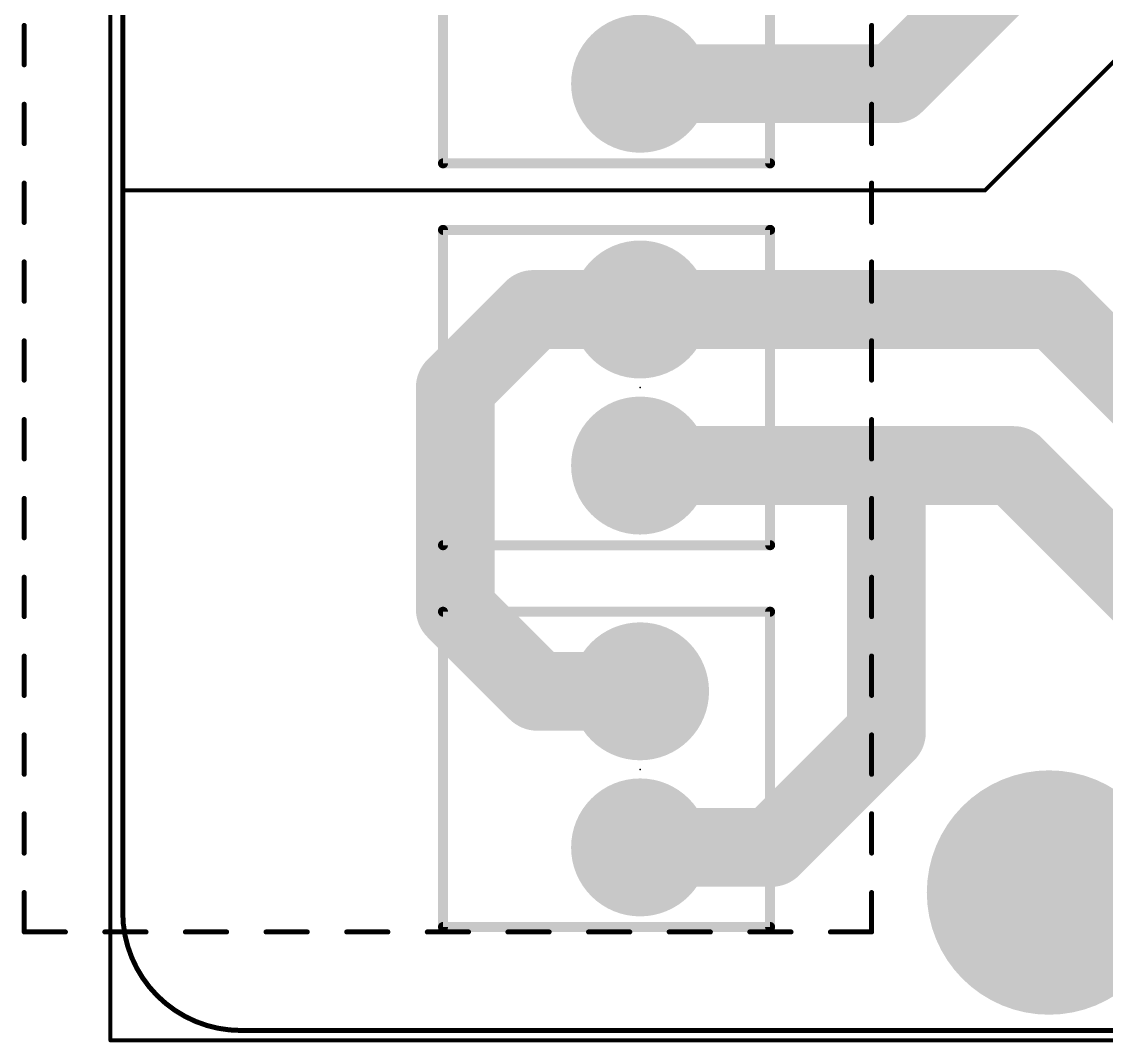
# Model space of a CAD drawing. Extents: x 0.9 to 89, y 3.1 to 59.4.
# Drawn here: x 0.87 to 28.39, y 3.08 to 28.97 of the extents above; entities that cross this region are included whole.
import ezdxf

# ---------------------------------------------------------------- set-up
doc = ezdxf.new("R2010")
doc.units = 0
for name, color, linetype in [('1', 22, 'CONTINUOUS'), ('17', 82, 'CONTINUOUS'), ('21', 253, 'CONTINUOUS'), ('23', 7, 'CONTINUOUS'), ('41', 22, 'CONTINUOUS'), ('51', 253, 'CONTINUOUS')]:
    doc.layers.add(name, color=color, linetype=linetype)

# ---------------------------------------------------------------- blocks, each defined once
blk = doc.blocks.new('ROUNDP')
at = {"const_width": 0.5}
blk.add_lwpolyline([(0, -0.25, 1), (0, 0.25, 1), (0, -0.25)], format="xyb", dxfattribs=at)

msp = doc.modelspace()

# ---------------------------------------------------------------- linework, layer by layer
at = {"layer": '1'}
for points, const_width in [([(3.125, 59.375), (3.125, 3.125)], 0.1), ([(23.02, 27.395), (25.625, 30)], 2), ([(16.5625, 27.395), (23.02, 27.395)], 2), ([(13.855, 21.6675), (11.875, 19.6875)], 2), ([(16.5625, 21.6675), (13.855, 21.6675)], 2), ([(16.5625, 21.6675), (27.0825, 21.6675)], 2), ([(27.0825, 21.6675), (33.125, 15.625)], 2), ([(11.875, 19.6875), (11.875, 14.0625)], 2), ([(16.5625, 17.7075), (23.125, 17.7075)], 2), ([(22.8125, 17.395), (23.125, 17.7075)], 2), ([(23.125, 17.7075), (26.0425, 17.7075)], 2), ([(30.625, 13.125), (26.0425, 17.7075)], 2), ([(22.8125, 10.9375), (22.8125, 17.395)], 2), ([(11.875, 14.0625), (13.9575, 11.98)], 2), ([(16.5625, 11.98), (13.9575, 11.98)], 2), ([(19.895, 8.02), (22.8125, 10.9375)], 2), ([(16.5625, 8.02), (19.895, 8.02)], 2), ([(3.125, 3.125), (88.75, 3.125)], 0.1)]:
    msp.add_lwpolyline(points, dxfattribs=dict(at, const_width=const_width))
for points, const_width in [([(16.5625, 27.895, 1), (16.5625, 26.895)], 1), ([(23.02, 26.895, 1), (23.02, 27.895)], 1), ([(22.6664, 27.7486, 1), (23.3736, 27.0414)], 1), ([(13.855, 22.1675, 1), (13.855, 21.1675)], 1), ([(14.2086, 21.3139, 1), (13.5014, 22.0211)], 1), ([(16.5625, 22.1675, 1), (16.5625, 21.1675)], 1), ([(16.5625, 21.1675, 1), (16.5625, 22.1675)], 1), ([(27.4361, 22.0211, 1), (26.7289, 21.3139)], 1), ([(27.0825, 21.1675, 1), (27.0825, 22.1675)], 1), ([(12.375, 19.6875, 1), (11.375, 19.6875)], 1), ([(11.5214, 20.0411, 1), (12.2286, 19.3339)], 1), ([(16.5625, 18.2075, 1), (16.5625, 17.2075)], 1), ([(23.125, 18.2075, 1), (23.125, 17.2075)], 1), ([(23.4786, 17.3539, 1), (22.7714, 18.0611)], 1), ([(23.125, 17.2075, 1), (23.125, 18.2075)], 1), ([(26.3961, 18.0611, 1), (25.6889, 17.3539)], 1), ([(26.0425, 17.2075, 1), (26.0425, 18.2075)], 1), ([(22.4589, 17.7486, 1), (23.1661, 17.0414)], 1), ([(23.3125, 17.395, 1), (22.3125, 17.395)], 1), ([(12.2286, 14.4161, 1), (11.5214, 13.7089)], 1), ([(11.375, 14.0625, 1), (12.375, 14.0625)], 1), ([(13.9575, 12.48, 1), (13.9575, 11.48)], 1), ([(16.5625, 11.48, 1), (16.5625, 12.48)], 1), ([(13.6039, 11.6264, 1), (14.3111, 12.3336)], 1), ([(23.1661, 10.5839, 1), (22.4589, 11.2911)], 1), ([(22.3125, 10.9375, 1), (23.3125, 10.9375)], 1), ([(16.5625, 8.52, 1), (16.5625, 7.52)], 1), ([(19.5414, 8.3736, 1), (20.2486, 7.6664)], 1), ([(19.895, 7.52, 1), (19.895, 8.52)], 1), ([(3.125, 3.15, 1), (3.125, 3.1)], 0.05), ([(3.1, 3.125, 1), (3.15, 3.125)], 0.05)]:
    msp.add_lwpolyline(points, format="xyb", dxfattribs=dict(at, const_width=const_width))
at = {"layer": '21'}
for points, const_width in [([(3.4375, 56.375), (3.4375, 6.375)], 0.127), ([(11.5625, 33.375), (11.5625, 25.375)], 0.254), ([(19.8625, 25.375), (19.8625, 33.375)], 0.254), ([(11.5625, 25.375), (19.8625, 25.375)], 0.254), ([(11.5625, 23.6875), (11.5625, 15.6875)], 0.254), ([(19.8625, 23.6875), (11.5625, 23.6875)], 0.254), ([(19.8625, 15.6875), (19.8625, 23.6875)], 0.254), ([(11.5625, 15.6875), (19.8625, 15.6875)], 0.254), ([(11.5625, 14), (11.5625, 6)], 0.254), ([(19.8625, 14), (11.5625, 14)], 0.254), ([(19.8625, 6), (19.8625, 14)], 0.254), ([(11.5625, 6), (19.8625, 6)], 0.254), ([(6.4375, 3.375), (85.4375, 3.375)], 0.127)]:
    msp.add_lwpolyline(points, dxfattribs=dict(at, const_width=const_width))
for points, const_width in [([(11.5625, 25.4385, 1), (11.5625, 25.3115)], 0.127), ([(11.499, 25.375, 1), (11.626, 25.375)], 0.127), ([(19.799, 25.375, 1), (19.926, 25.375)], 0.127), ([(19.8625, 25.3115, 1), (19.8625, 25.4385)], 0.127), ([(11.626, 23.6875, 1), (11.499, 23.6875)], 0.127), ([(11.5625, 23.751, 1), (11.5625, 23.624)], 0.127), ([(19.926, 23.6875, 1), (19.799, 23.6875)], 0.127), ([(19.8625, 23.624, 1), (19.8625, 23.751)], 0.127), ([(11.5625, 15.751, 1), (11.5625, 15.624)], 0.127), ([(11.499, 15.6875, 1), (11.626, 15.6875)], 0.127), ([(19.799, 15.6875, 1), (19.926, 15.6875)], 0.127), ([(19.8625, 15.624, 1), (19.8625, 15.751)], 0.127), ([(11.626, 14, 1), (11.499, 14)], 0.127), ([(11.5625, 14.0635, 1), (11.5625, 13.9365)], 0.127), ([(19.926, 14, 1), (19.799, 14)], 0.127), ([(19.8625, 13.9365, 1), (19.8625, 14.0635)], 0.127), ([(3.4693, 6.375, 1), (3.4057, 6.375)], 0.0635), ([(3.4057, 6.375, 1), (3.4693, 6.375)], 0.0635), ([(3.4375, 6.375, 0.4142), (6.4375, 3.375)], 0.127), ([(11.5625, 6.0635, 1), (11.5625, 5.9365)], 0.127), ([(11.499, 6, 1), (11.626, 6)], 0.127), ([(19.799, 6, 1), (19.926, 6)], 0.127), ([(19.8625, 5.9365, 1), (19.8625, 6.0635)], 0.127), ([(6.4375, 3.4068, 1), (6.4375, 3.3432)], 0.0635), ([(6.4375, 3.3432, 1), (6.4375, 3.4068)], 0.0635)]:
    msp.add_lwpolyline(points, format="xyb", dxfattribs=dict(at, const_width=const_width))
at = {"layer": '23'}
for p in [(16.5625, 19.6875), (16.5625, 10)]:
    msp.add_point(p, dxfattribs=at)
at = {"layer": '41', "const_width": 0.1}
for points in [[(25.3125, 24.6875), (28.75, 28.125)], [(3.4375, 24.6875), (25.3125, 24.6875)]]:
    msp.add_lwpolyline(points, dxfattribs=at)
at = {"layer": '41', "const_width": 0.05}
for points in [[(3.4375, 24.7125, 1), (3.4375, 24.6625)], [(25.2948, 24.7052, 1), (25.3302, 24.6698)], [(25.3125, 24.6625, 1), (25.3125, 24.7125)]]:
    msp.add_lwpolyline(points, format="xyb", dxfattribs=at)
at = {"layer": '51', "const_width": 0.127}
for points in [[(0.9375, 28.875), (0.9375, 27.875)], [(22.4375, 27.875), (22.4375, 28.875)], [(0.9375, 26.875), (0.9375, 25.875)], [(22.4375, 25.875), (22.4375, 26.875)], [(0.9375, 24.875), (0.9375, 23.875)], [(22.4375, 23.875), (22.4375, 24.875)], [(0.9375, 22.875), (0.9375, 21.875)], [(22.4375, 21.875), (22.4375, 22.875)], [(0.9375, 20.875), (0.9375, 19.875)], [(22.4375, 19.875), (22.4375, 20.875)], [(0.9375, 18.875), (0.9375, 17.875)], [(22.4375, 17.875), (22.4375, 18.875)], [(0.9375, 16.875), (0.9375, 15.875)], [(22.4375, 15.875), (22.4375, 16.875)], [(0.9375, 14.875), (0.9375, 13.875)], [(22.4375, 13.875), (22.4375, 14.875)], [(0.9375, 12.875), (0.9375, 11.875)], [(22.4375, 11.875), (22.4375, 12.875)], [(0.9375, 10.875), (0.9375, 9.875)], [(22.4375, 9.875), (22.4375, 10.875)], [(0.9375, 8.875), (0.9375, 7.875)], [(22.4375, 7.875), (22.4375, 8.875)], [(0.9375, 6.875), (0.9375, 5.875)], [(22.4375, 5.875), (22.4375, 6.875)], [(0.9375, 5.875), (1.983, 5.875)], [(2.983, 5.875), (4.0284, 5.875)], [(5.0284, 5.875), (6.0739, 5.875)], [(7.0739, 5.875), (8.1193, 5.875)], [(9.1193, 5.875), (10.1648, 5.875)], [(11.1648, 5.875), (12.2102, 5.875)], [(13.2102, 5.875), (14.2557, 5.875)], [(15.2557, 5.875), (16.3011, 5.875)], [(17.3011, 5.875), (18.3466, 5.875)], [(19.3466, 5.875), (20.392, 5.875)], [(21.392, 5.875), (22.4375, 5.875)]]:
    msp.add_lwpolyline(points, dxfattribs=at)
at = {"layer": '51', "const_width": 0.0635}
for points in [[(0.9692, 28.875, 1), (0.9058, 28.875)], [(22.4692, 28.875, 1), (22.4058, 28.875)], [(0.9058, 27.875, 1), (0.9692, 27.875)], [(22.4058, 27.875, 1), (22.4692, 27.875)], [(0.9692, 26.875, 1), (0.9058, 26.875)], [(22.4692, 26.875, 1), (22.4058, 26.875)], [(0.9058, 25.875, 1), (0.9692, 25.875)], [(22.4058, 25.875, 1), (22.4692, 25.875)], [(0.9692, 24.875, 1), (0.9058, 24.875)], [(22.4692, 24.875, 1), (22.4058, 24.875)], [(0.9058, 23.875, 1), (0.9692, 23.875)], [(22.4058, 23.875, 1), (22.4692, 23.875)], [(0.9692, 22.875, 1), (0.9058, 22.875)], [(22.4692, 22.875, 1), (22.4058, 22.875)], [(0.9058, 21.875, 1), (0.9692, 21.875)], [(22.4058, 21.875, 1), (22.4692, 21.875)], [(0.9692, 20.875, 1), (0.9058, 20.875)], [(22.4692, 20.875, 1), (22.4058, 20.875)], [(0.9058, 19.875, 1), (0.9692, 19.875)], [(22.4058, 19.875, 1), (22.4692, 19.875)], [(0.9692, 18.875, 1), (0.9058, 18.875)], [(22.4692, 18.875, 1), (22.4058, 18.875)], [(0.9058, 17.875, 1), (0.9692, 17.875)], [(22.4058, 17.875, 1), (22.4692, 17.875)], [(0.9692, 16.875, 1), (0.9058, 16.875)], [(22.4692, 16.875, 1), (22.4058, 16.875)], [(0.9058, 15.875, 1), (0.9692, 15.875)], [(22.4058, 15.875, 1), (22.4692, 15.875)], [(0.9692, 14.875, 1), (0.9058, 14.875)], [(22.4692, 14.875, 1), (22.4058, 14.875)], [(0.9058, 13.875, 1), (0.9692, 13.875)], [(22.4058, 13.875, 1), (22.4692, 13.875)], [(0.9692, 12.875, 1), (0.9058, 12.875)], [(22.4692, 12.875, 1), (22.4058, 12.875)], [(0.9058, 11.875, 1), (0.9692, 11.875)], [(22.4058, 11.875, 1), (22.4692, 11.875)], [(0.9692, 10.875, 1), (0.9058, 10.875)], [(22.4692, 10.875, 1), (22.4058, 10.875)], [(0.9058, 9.875, 1), (0.9692, 9.875)], [(22.4058, 9.875, 1), (22.4692, 9.875)], [(0.9692, 8.875, 1), (0.9058, 8.875)], [(22.4692, 8.875, 1), (22.4058, 8.875)], [(0.9058, 7.875, 1), (0.9692, 7.875)], [(22.4058, 7.875, 1), (22.4692, 7.875)], [(0.9692, 6.875, 1), (0.9058, 6.875)], [(22.4692, 6.875, 1), (22.4058, 6.875)], [(0.9058, 5.875, 1), (0.9692, 5.875)], [(0.9375, 5.9067, 1), (0.9375, 5.8433)], [(1.983, 5.8433, 1), (1.983, 5.9067)], [(2.983, 5.9067, 1), (2.983, 5.8433)], [(4.0284, 5.8433, 1), (4.0284, 5.9067)], [(5.0284, 5.9067, 1), (5.0284, 5.8433)], [(6.0739, 5.8433, 1), (6.0739, 5.9067)], [(7.0739, 5.9067, 1), (7.0739, 5.8433)], [(8.1193, 5.8433, 1), (8.1193, 5.9067)], [(9.1193, 5.9067, 1), (9.1193, 5.8433)], [(10.1648, 5.8433, 1), (10.1648, 5.9067)], [(11.1648, 5.9067, 1), (11.1648, 5.8433)], [(12.2102, 5.8433, 1), (12.2102, 5.9067)], [(13.2102, 5.9067, 1), (13.2102, 5.8433)], [(14.2557, 5.8433, 1), (14.2557, 5.9067)], [(15.2557, 5.9067, 1), (15.2557, 5.8433)], [(16.3011, 5.8433, 1), (16.3011, 5.9067)], [(17.3011, 5.9067, 1), (17.3011, 5.8433)], [(18.3466, 5.8433, 1), (18.3466, 5.9067)], [(19.3466, 5.9067, 1), (19.3466, 5.8433)], [(20.392, 5.8433, 1), (20.392, 5.9067)], [(21.392, 5.9067, 1), (21.392, 5.8433)], [(22.4058, 5.875, 1), (22.4692, 5.875)], [(22.4375, 5.8433, 1), (22.4375, 5.9067)]]:
    msp.add_lwpolyline(points, format="xyb", dxfattribs=at)

# ---------------------------------------------------------------- block references
at = {"layer": '17'}
for p, xscale, yscale, rotation in [((16.5625, 27.395), 3.5, 3.5, 270), ((16.5625, 27.395), 3.5, 3.5, 270), ((16.5625, 21.6675), 3.5, 3.5, 270), ((16.5625, 21.6675), 3.5, 3.5, 270), ((16.5625, 17.7075), 3.5, 3.5, 270), ((16.5625, 17.7075), 3.5, 3.5, 270), ((16.5625, 11.98), 3.5, 3.5, 270), ((16.5625, 11.98), 3.5, 3.5, 270), ((26.9375, 6.875), 6.2, 6.2, 180), ((26.9375, 6.875), 6.2, 6.2, 180), ((16.5625, 8.02), 3.5, 3.5, 270), ((16.5625, 8.02), 3.5, 3.5, 270)]:
    msp.add_blockref('ROUNDP', p, dxfattribs=dict(at, xscale=xscale, yscale=yscale, rotation=rotation))

doc.saveas('drawing.dxf')
